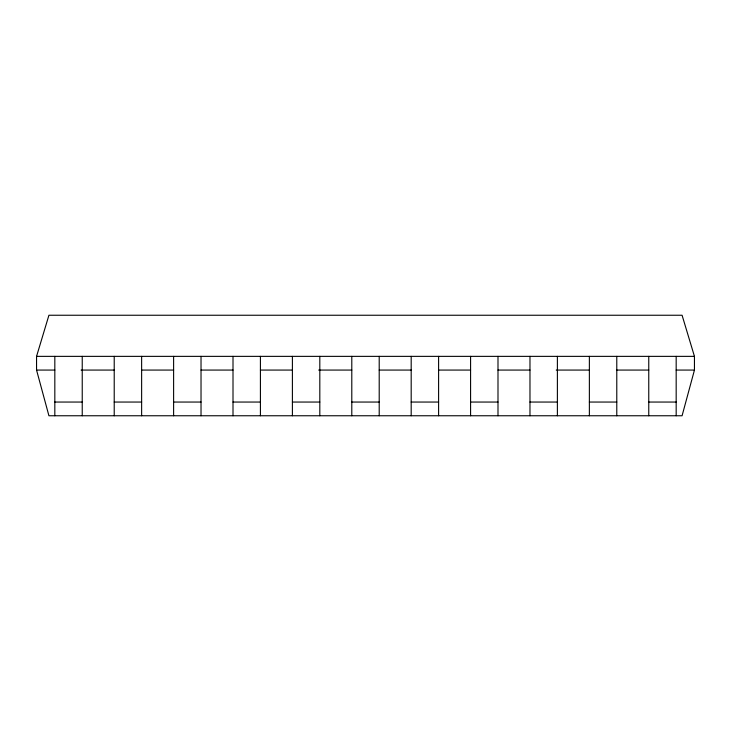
<?xml version="1.0" encoding="UTF-8"?>
<svg xmlns="http://www.w3.org/2000/svg" width="731" height="731" viewBox="0 0 731 731"><rect width="100%" height="100%" fill="white"/><g stroke="black" fill="none" stroke-linecap="round" stroke-linejoin="round"><path stroke-width="1.1" d="M694.45 370.069L682.078 415.756L48.922 415.756L36.55 370.069L36.55 356.362L48.922 315.244L682.078 315.244L694.45 356.362L694.45 370.069L676.175 370.069M36.55 356.362L694.45 356.362M36.55 370.069L54.825 370.069M81.095 370.069L114.219 370.069M141.631 370.069L173.612 370.069M201.025 370.069L233.006 370.069M260.419 370.069L292.4 370.069M318.67 370.069L351.794 370.069M379.206 370.069L411.188 370.069M438.6 370.069L470.581 370.069M497.994 370.069L529.975 370.069M556.245 370.069L589.369 370.069M616.781 370.069L648.762 370.069M54.825 402.05L82.237 402.05M114.219 402.05L141.631 402.05M173.612 402.05L201.025 402.05M233.006 402.05L260.419 402.05M292.4 402.05L319.812 402.05M351.794 402.05L379.206 402.05M411.188 402.05L438.6 402.05M470.581 402.05L497.994 402.05M529.975 402.05L557.387 402.05M589.369 402.05L616.781 402.05M648.762 402.05L676.175 402.05M676.175 356.362L676.175 415.756M648.762 356.362L648.762 415.756M616.781 356.362L616.781 415.756M589.369 356.362L589.369 415.756M557.387 356.362L557.387 415.756M529.975 356.362L529.975 415.756M497.994 356.362L497.994 415.756M470.581 356.362L470.581 415.756M438.6 356.362L438.6 415.756M411.188 356.362L411.188 415.756M379.206 356.362L379.206 415.756M351.794 356.362L351.794 415.756M319.812 356.362L319.812 415.756M292.4 356.362L292.4 415.756M260.419 356.362L260.419 415.756M233.006 356.362L233.006 415.756M201.025 356.362L201.025 415.756M173.612 356.362L173.612 415.756M141.631 356.362L141.631 415.756M114.219 356.362L114.219 415.756M82.237 356.362L82.237 415.756M54.825 356.362L54.825 415.756"/></g></svg>
